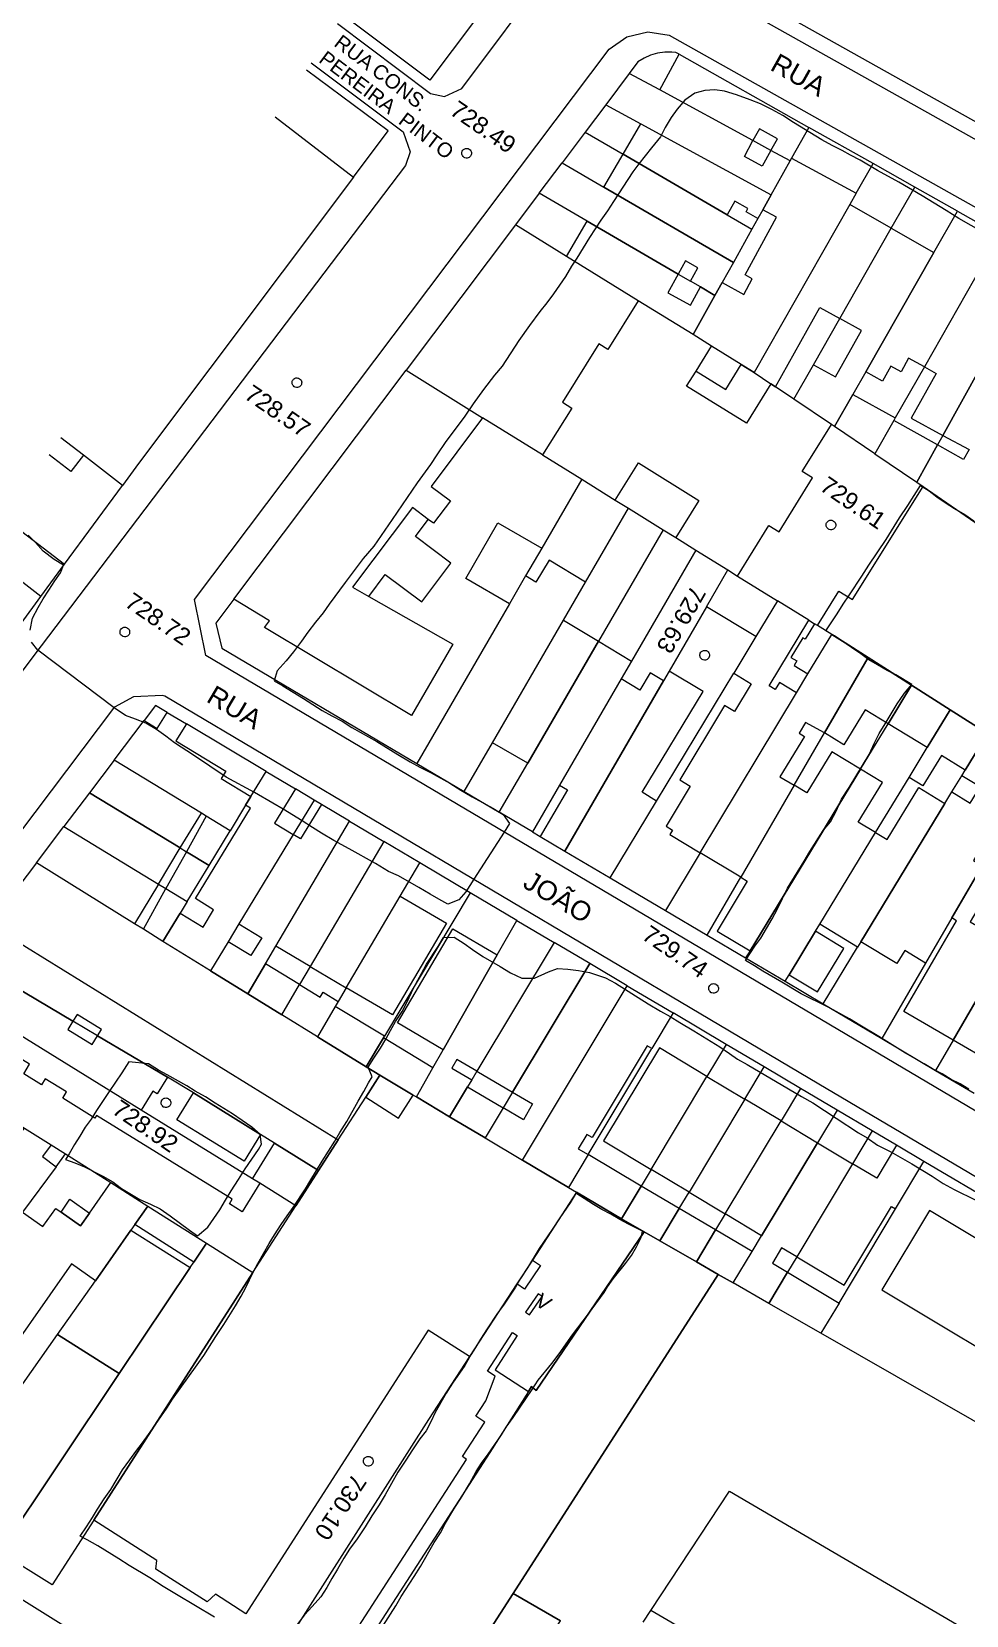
# Model space of a CAD drawing. Header units: metres. Extents: x 322294 to 7190115, y 7390841 to 10157759.
# Drawn here: x 322703.1 to 322799.7, y 7393449.4 to 7393613.1 of the extents above; entities that cross this region are included whole.
import ezdxf
from ezdxf.enums import TextEntityAlignment as Align

# ---------------------------------------------------------------- set-up
doc = ezdxf.new("R2010")
doc.units = ezdxf.units.M
doc.layers.get('0').update_dxf_attribs({"lineweight": 18})
for name, color, linetype, lineweight in [('100_SIST_VIARIO_MEIO_FIO', 1, 'Continuous', 18), ('160_P_SIMP_ASF_TOP', 7, 'Continuous', 18), ('206_MURO_E_MURO_ARRIMO', 7, 'Continuous', 18), ('214_PROJ_BEIRAL_EDIF', 10, 'Continuous', 18), ('600_CURVA_MESTRA', 14, 'Continuous', 18), ('604_CURVA_INTERM', 7, 'Continuous', 18), ('606_PTO_COTADO', 7, 'Continuous', 18), ('608_PTO_COTADO_INTERVIA', 1, 'Continuous', 18)]:
    doc.layers.add(name, color=color, linetype=linetype, lineweight=lineweight)
doc.styles.add('Style-Arial', font='arial.ttf', dxfattribs={"height": 1.75})

# ---------------------------------------------------------------- blocks, each defined once
blk = doc.blocks.new('SP09')
at = {"color": 0, "linetype": 'Continuous'}
blk.add_lwpolyline([(-0.03, -0.51), (-0.14, -0.49), (-0.24, -0.46), (-0.31, -0.42), (-0.35, -0.39), (-0.42, -0.31), (-0.47, -0.24), (-0.51, -0.15), (-0.52, -0.09), (-0.52, 0.03), (-0.51, 0.11), (-0.48, 0.2), (-0.44, 0.27), (-0.4, 0.33), (-0.32, 0.39), (-0.23, 0.44), (-0.15, 0.48), (-0.1, 0.48), (-0.03, 0.48), (0.08, 0.48), (0.19, 0.44), (0.27, 0.4), (0.35, 0.32), (0.41, 0.23), (0.46, 0.11), (0.48, 0.03), (0.48, -0.03), (0.47, -0.08), (0.44, -0.21), (0.38, -0.3), (0.31, -0.38), (0.23, -0.44), (0.1, -0.49), (0.02, -0.51)], close=True, dxfattribs=at)
blk = doc.blocks.new('SP10')
at = {"color": 0, "linetype": 'Continuous'}
blk.add_lwpolyline([(-0.03, -0.51), (-0.14, -0.49), (-0.24, -0.46), (-0.31, -0.42), (-0.35, -0.39), (-0.42, -0.31), (-0.47, -0.24), (-0.51, -0.15), (-0.52, -0.09), (-0.52, 0.03), (-0.51, 0.11), (-0.48, 0.2), (-0.44, 0.27), (-0.4, 0.33), (-0.32, 0.39), (-0.23, 0.44), (-0.15, 0.48), (-0.1, 0.48), (-0.03, 0.48), (0.08, 0.48), (0.19, 0.44), (0.27, 0.4), (0.35, 0.32), (0.41, 0.23), (0.46, 0.11), (0.48, 0.03), (0.48, -0.03), (0.47, -0.08), (0.44, -0.21), (0.38, -0.3), (0.31, -0.38), (0.23, -0.44), (0.1, -0.49), (0.02, -0.51)], close=True, dxfattribs=at)

msp = doc.modelspace()

# ---------------------------------------------------------------- linework, layer by layer
at = {"layer": '100_SIST_VIARIO_MEIO_FIO'}
for points in [[(322734.69, 7393613.976), (322744.304, 7393606.717), (322745.751, 7393606.405), (322747.525, 7393607.233), (322765.797, 7393631.672), (322794.865, 7393670.279)], [(322731.973, 7393609.91), (322741.46, 7393602.762), (322742.194, 7393600.699), (322741.718, 7393599.296), (322704.044, 7393549.621), (322655.002, 7393484.422), (322653.007, 7393483.431), (322650.781, 7393483.492), (322648.36, 7393484.785)]]:
    msp.add_lwpolyline(points, dxfattribs=at)
for points in [[(322772.667, 7393624.5), (322799.154, 7393659.968), (322805.082, 7393667.568), (322807.802, 7393668.769), (322810.041, 7393668.79), (322811.813, 7393668.223), (322940.539, 7393595.952), (322941.779, 7393594.093), (322942.152, 7393591.891), (322941.214, 7393589.083), (322911.045, 7393544.033), (322908.4, 7393542.706), (322906.169, 7393542.779), (322773.037, 7393617.48), (322771.787, 7393619.329), (322771.435, 7393621.533), (322771.911, 7393623.413)], [(322900.96, 7393538.542), (322902.554, 7393537.071), (322903.436, 7393535.021), (322903.17, 7393532.102), (322862.346, 7393470.713), (322855.114, 7393469.324), (322721.076, 7393548.629), (322719.914, 7393554.409), (322762.751, 7393611.299), (322764.582, 7393612.58), (322766.759, 7393613.091), (322768.971, 7393612.757), (322851.08, 7393566.635)], [(322716.848, 7393544.466), (322784.438, 7393504.341), (322852.286, 7393464.245), (322853.64, 7393457.744), (322808.55, 7393389.808), (322806.057, 7393388.209), (322803.095, 7393388.157), (322801.716, 7393388.735), (322698.636, 7393453.14), (322664.209, 7393474.615), (322663.254, 7393476.628), (322663.354, 7393478.853), (322663.8, 7393479.879), (322711.666, 7393543.317), (322713.616, 7393544.405), (322716.574, 7393544.536)]]:
    msp.add_lwpolyline(points, close=True, dxfattribs=at)
at = {"layer": '206_MURO_E_MURO_ARRIMO'}
for p, q in [((322766.367, 7393610.395), (322765.741, 7393609.997)), ((322767.048, 7393610.701), (322766.367, 7393610.395)), ((322767.767, 7393610.908), (322767.048, 7393610.701)), ((322768.51, 7393611.012), (322767.767, 7393610.908)), ((322769.258, 7393611.01), (322768.51, 7393611.012)), ((322769.673, 7393610.963), (322769.258, 7393611.01)), ((322769.991, 7393610.783), (322769.673, 7393610.963)), ((322765.741, 7393609.997), (322764.845, 7393608.806)), ((322762.404, 7393605.561), (322760.273, 7393602.729)), ((322760.273, 7393602.729), (322757.895, 7393599.567)), ((322790.046, 7393599.478), (322783.393, 7393603.229)), ((322794.347, 7393597.054), (322790.046, 7393599.478)), ((322798.766, 7393594.563), (322794.347, 7393597.054)), ((322755.535, 7393596.431), (322753.077, 7393593.163)), ((322753.077, 7393593.163), (322741.768, 7393578.13)), ((322704.026, 7393554.739), (322706.465, 7393558.059)), ((322723.96, 7393554.459), (322722.094, 7393551.978)), ((322722.094, 7393551.978), (322722.737, 7393549.391)), ((322722.737, 7393549.391), (322742.884, 7393537.471)), ((322715.884, 7393543.454), (322714.715, 7393541.913)), ((322717.062, 7393542.752), (322715.884, 7393543.454)), ((322727.31, 7393536.648), (322719.059, 7393541.563)), ((322732.271, 7393533.694), (322730.325, 7393534.853)), ((322733.039, 7393533.236), (322732.271, 7393533.694)), ((322747.776, 7393534.576), (322751.41, 7393532.426)), ((322754.843, 7393530.395), (322755.645, 7393529.92)), ((322743.373, 7393527.082), (322743.183, 7393527.195)), ((322748.4, 7393524.104), (322743.373, 7393527.082)), ((322762.877, 7393525.642), (322768.572, 7393522.272)), ((322753.216, 7393521.252), (322748.4, 7393524.104)), ((322768.572, 7393522.272), (322772.893, 7393519.716)), ((322772.893, 7393519.716), (322776.873, 7393517.361)), ((322780.946, 7393514.951), (322784.885, 7393512.62)), ((322784.885, 7393512.62), (322790.953, 7393509.03)), ((322774.861, 7393508.432), (322769.37, 7393511.684)), ((322790.953, 7393509.03), (322796.506, 7393505.745)), ((322778.794, 7393506.102), (322774.861, 7393508.432)), ((322782.549, 7393503.878), (322778.794, 7393506.102)), ((322796.506, 7393505.745), (322800.51, 7393503.376)), ((322786.32, 7393501.645), (322782.549, 7393503.878)), ((322789.967, 7393499.485), (322786.32, 7393501.645)), ((322792.473, 7393498.001), (322789.967, 7393499.485)), ((322815.057, 7393484.624), (322795.307, 7393496.322))]:
    msp.add_line(p, q, dxfattribs=at)
for points in [[(322760.273, 7393602.729), (322764.195, 7393600.446)], [(322779.468, 7393600.853), (322777.624, 7393601.856)], [(322788.301, 7393596.416), (322790.046, 7393599.478)], [(322791.921, 7393592.798), (322794.347, 7393597.054)], [(322778.144, 7393593.821), (322777.515, 7393592.693)], [(322758.368, 7393589.889), (322753.077, 7393593.163)], [(322769.905, 7393588.067), (322771.179, 7393587.325)], [(322783.884, 7393578.697), (322786.603, 7393583.468)], [(322795.349, 7393578.466), (322792.34, 7393573.188)], [(322755.886, 7393569.365), (322749.688, 7393573.213)], [(322797.24, 7393571.384), (322796.695, 7393570.404)], [(322759.929, 7393566.855), (322755.792, 7393559.723)], [(322763.39, 7393564.706), (322764.76, 7393563.855)], [(322760.333, 7393556.223), (322764.76, 7393563.855)], [(322764.76, 7393563.855), (322768.349, 7393561.627)], [(322768.349, 7393561.627), (322761.666, 7393550.107)], [(322768.349, 7393561.627), (322769.65, 7393560.819)], [(322771.739, 7393559.523), (322765.081, 7393548.046)], [(322772.825, 7393553.672), (322768.965, 7393547.018)], [(322783.39, 7393552.289), (322783.988, 7393551.918)], [(322767.675, 7393533.591), (322775.65, 7393546.802)], [(322788.734, 7393536.877), (322791.596, 7393541.585)], [(322781.885, 7393535.217), (322785.024, 7393540.629)], [(322790.295, 7393530.333), (322793.76, 7393536.035)], [(322798.202, 7393534.531), (322799.212, 7393536.193)], [(322732.271, 7393533.694), (322730.109, 7393530.133)], [(322718.435, 7393528.736), (322719.071, 7393528.35)], [(322772.167, 7393528.24), (322768.572, 7393522.272)], [(322716.17, 7393525.006), (322716.953, 7393524.531)], [(322772.893, 7393519.716), (322776.369, 7393525.708)], [(322748.4, 7393524.104), (322739.541, 7393509.271)], [(322784.885, 7393512.62), (322788.449, 7393518.483)], [(322795.48, 7393516.831), (322790.953, 7393509.03)], [(322731.873, 7393516.48), (322730.77, 7393514.606)], [(322735.591, 7393514.292), (322734.76, 7393512.88)], [(322709.88, 7393509.311), (322707.331, 7393510.821)], [(322798.315, 7393508.863), (322796.506, 7393505.745)], [(322760.579, 7393497.036), (322767.161, 7393508.003)], [(322774.861, 7393508.432), (322772.873, 7393505.119)], [(322749.088, 7393505.658), (322748.559, 7393504.777)], [(322776.793, 7393502.767), (322778.794, 7393506.102)], [(322782.549, 7393503.878), (322780.535, 7393500.522)], [(322752.784, 7393503.483), (322751.814, 7393501.867)], [(322725.904, 7393494.522), (322714.381, 7393501.641)], [(322786.32, 7393501.645), (322784.293, 7393498.267)], [(322789.967, 7393499.485), (322787.927, 7393496.086)], [(322705.606, 7393495.78), (322706.578, 7393497.1)], [(322767.103, 7393495.504), (322766.075, 7393493.79)], [(322770.01, 7393491.465), (322771.022, 7393493.152)], [(322774.764, 7393490.906), (322773.768, 7393489.245)], [(322786.527, 7393481.69), (322792.364, 7393491.417)], [(322782.157, 7393486.47), (322781.205, 7393484.883)]]:
    msp.add_lwpolyline(points, dxfattribs=at)
at = {"layer": '214_PROJ_BEIRAL_EDIF'}
for points in [[(322813.391, 7393596.685), (322780.891, 7393614.861), (322788.684, 7393628.795), (322821.825, 7393610.259)], [(322781.619, 7393600.05), (322781.462, 7393599.768), (322779.468, 7393600.853), (322780.177, 7393602.055), (322778.291, 7393603.081), (322777.624, 7393601.856), (322767.986, 7393607.097), (322769.991, 7393610.783), (322783.393, 7393603.229)], [(322766.026, 7393603.591), (322779.504, 7393596.259), (322781.462, 7393599.768), (322779.468, 7393600.853), (322778.582, 7393599.223), (322776.738, 7393600.226), (322777.624, 7393601.856), (322767.986, 7393607.097), (322764.845, 7393608.806), (322762.404, 7393605.561)], [(322766.026, 7393603.591), (322779.504, 7393596.259), (322778.645, 7393594.719), (322778.144, 7393593.821), (322776.911, 7393594.492), (322777.107, 7393594.853), (322775.738, 7393595.597), (322774.966, 7393594.177), (322764.195, 7393600.446)], [(322762.219, 7393597.051), (322764.195, 7393600.446), (322774.966, 7393594.177), (322777.515, 7393592.693), (322775.601, 7393589.262)], [(322762.219, 7393597.051), (322775.601, 7393589.262), (322774.442, 7393587.185), (322773.701, 7393585.858), (322772.197, 7393586.733), (322771.179, 7393587.325), (322771.936, 7393588.716), (322770.641, 7393589.421), (322769.905, 7393588.067), (322760.495, 7393593.544), (322755.535, 7393596.431), (322757.895, 7393599.567)], [(322776.427, 7393578.717), (322773.347, 7393580.622), (322771.439, 7393581.803), (322773.701, 7393585.858), (322774.442, 7393587.185), (322776.688, 7393585.964), (322777.558, 7393587.564), (322776.808, 7393587.972), (322780.059, 7393593.95), (322778.645, 7393594.719), (322779.504, 7393596.259), (322781.462, 7393599.768), (322781.619, 7393600.05), (322788.301, 7393596.416), (322787.632, 7393595.243), (322777.748, 7393577.9)], [(322779.485, 7393576.732), (322779.974, 7393576.403), (322784.537, 7393584.616), (322786.603, 7393583.468), (322791.921, 7393592.798), (322787.632, 7393595.243), (322777.748, 7393577.9)], [(322789.305, 7393577.963), (322796.329, 7393590.286), (322798.766, 7393594.563), (322803.123, 7393592.107), (322795.349, 7393578.466), (322793.719, 7393579.372), (322792.935, 7393577.963), (322791.882, 7393578.548), (322791.026, 7393577.008)], [(322772.197, 7393586.733), (322773.701, 7393585.858), (322771.439, 7393581.803), (322765.763, 7393585.314), (322758.368, 7393589.889), (322760.495, 7393593.544), (322769.905, 7393588.067), (322768.84, 7393586.109), (322771.169, 7393584.842)], [(322786.073, 7393572.292), (322785.738, 7393572.518), (322781.855, 7393575.138), (322783.884, 7393578.697), (322786.174, 7393577.425), (322788.841, 7393582.224), (322786.603, 7393583.468), (322791.921, 7393592.798), (322796.329, 7393590.286), (322789.305, 7393577.963), (322787.968, 7393575.617)], [(322797.24, 7393571.384), (322805.137, 7393585.596), (322803.51, 7393586.523), (322805.825, 7393590.584), (322803.123, 7393592.107), (322795.349, 7393578.466), (322796.559, 7393577.794), (322793.998, 7393573.185)], [(322796.695, 7393570.404), (322794.561, 7393566.563), (322795.238, 7393566.097), (322800.555, 7393562.432), (322803.656, 7393567.815), (322807.205, 7393573.977), (322805.538, 7393574.937), (322809.232, 7393581.35), (322810.899, 7393580.389), (322812.151, 7393582.563), (322805.544, 7393586.329), (322805.137, 7393585.596), (322797.24, 7393571.384), (322799.963, 7393569.914), (322799.399, 7393568.9)], [(322769.65, 7393560.819), (322771.739, 7393559.523), (322775.032, 7393557.478), (322776.043, 7393556.851), (322779.276, 7393562.059), (322780.325, 7393561.408), (322783.794, 7393566.996), (322782.723, 7393567.661), (322785.738, 7393572.518), (322781.855, 7393575.138), (322779.974, 7393576.403), (322779.485, 7393576.732), (322776.948, 7393572.645), (322770.775, 7393576.478), (322771.743, 7393578.037), (322773.347, 7393580.622), (322771.439, 7393581.803), (322765.763, 7393585.314), (322762.63, 7393580.267), (322761.693, 7393580.849), (322757.942, 7393574.806), (322758.896, 7393574.213), (322755.886, 7393569.365), (322759.929, 7393566.855), (322763.39, 7393564.706), (322765.782, 7393568.558), (322772.042, 7393564.672)], [(322749.688, 7393573.213), (322744.35, 7393566.117), (322746.353, 7393564.61), (322744.613, 7393562.297), (322744.071, 7393562.704), (322742.431, 7393563.938), (322736.235, 7393555.701), (322737.92, 7393554.745), (322746.614, 7393549.812), (322742.346, 7393542.447), (322727.141, 7393551.534), (322727.651, 7393552.212), (322723.96, 7393554.459), (322741.768, 7393578.13)], [(322777.748, 7393577.9), (322779.485, 7393576.732), (322776.948, 7393572.645), (322770.775, 7393576.478), (322771.743, 7393578.037), (322774.819, 7393576.127), (322776.427, 7393578.717)], [(322792.183, 7393572.913), (322790.23, 7393569.486), (322786.073, 7393572.292), (322787.968, 7393575.617), (322792.34, 7393573.188)], [(322796.695, 7393570.404), (322792.183, 7393572.913), (322790.23, 7393569.486), (322794.561, 7393566.563)], [(322785.767, 7393550.813), (322784.285, 7393551.733), (322786.517, 7393555.296), (322787.921, 7393554.416), (322795.238, 7393566.097), (322800.555, 7393562.432), (322803.391, 7393560.475), (322807.227, 7393557.826), (322811.066, 7393555.176), (322812.331, 7393554.303), (322815.289, 7393552.342), (322816.749, 7393551.374), (322810.796, 7393541.928), (322807.622, 7393536.893), (322801.868, 7393540.564), (322798.009, 7393543.026), (322794.019, 7393545.572), (322789.547, 7393548.426), (322787.172, 7393549.941)], [(322737.92, 7393554.745), (322739.623, 7393557.009), (322743.39, 7393554.175), (322746.402, 7393558.179), (322742.739, 7393560.934), (322744.071, 7393562.704), (322742.431, 7393563.938), (322736.235, 7393555.701)], [(322755.792, 7393559.723), (322754.132, 7393556.862), (322752.457, 7393553.974), (322747.937, 7393556.596), (322751.272, 7393562.345)], [(322750.698, 7393539.612), (322758.051, 7393552.29), (322760.333, 7393556.223), (322756.554, 7393558.504), (322755.181, 7393556.229), (322754.132, 7393556.862), (322752.457, 7393553.974), (322742.884, 7393537.471), (322747.776, 7393534.576)], [(322780.17, 7393554.289), (322777.935, 7393550.587), (322772.825, 7393553.672), (322775.032, 7393557.478), (322776.043, 7393556.851)], [(322777.935, 7393550.587), (322775.65, 7393546.802), (322777.455, 7393545.714), (322775.719, 7393542.832), (322774.688, 7393543.453), (322770.063, 7393535.775), (322771.151, 7393535.119), (322768.655, 7393530.976), (322769.304, 7393530.586), (322769.03, 7393530.13), (322772.167, 7393528.24), (322782.13, 7393544.776), (322780.365, 7393545.84), (322779.92, 7393545.102), (322779.289, 7393545.482), (322783.39, 7393552.289), (322780.17, 7393554.289)], [(322758.051, 7393552.29), (322761.666, 7393550.107), (322754.35, 7393537.494), (322750.698, 7393539.612)], [(322784.285, 7393551.733), (322783.988, 7393551.918), (322783.029, 7393550.327), (322782.788, 7393550.472), (322781.56, 7393548.433), (322782.16, 7393548.071), (322781.882, 7393547.61), (322783.317, 7393546.746), (322785.767, 7393550.813)], [(322765.081, 7393548.046), (322764.015, 7393546.207), (322757.642, 7393535.22), (322754.843, 7393530.395), (322751.41, 7393532.426), (322754.35, 7393537.494), (322761.666, 7393550.107)], [(322789.547, 7393548.426), (322785.024, 7393540.629), (322783.071, 7393541.723), (322782.392, 7393540.606), (322782.951, 7393540.266), (322780.423, 7393536.106), (322781.885, 7393535.217), (322776.369, 7393525.708), (322772.167, 7393528.24), (322782.13, 7393544.776), (322783.317, 7393546.746), (322785.767, 7393550.813), (322787.172, 7393549.941)], [(322791.596, 7393541.585), (322789.231, 7393543.023), (322787.034, 7393539.407), (322785.024, 7393540.629), (322789.547, 7393548.426), (322794.019, 7393545.572)], [(322768.374, 7393545.999), (322766.999, 7393546.829), (322765.927, 7393545.053), (322764.015, 7393546.207), (322757.642, 7393535.22), (322758.448, 7393534.752), (322755.645, 7393529.92), (322758.178, 7393528.422)], [(322767.675, 7393533.591), (322766.189, 7393534.488), (322772.474, 7393544.9), (322768.965, 7393547.018), (322768.374, 7393545.999), (322758.178, 7393528.422), (322762.877, 7393525.642)], [(322795.64, 7393539.128), (322791.596, 7393541.585), (322794.019, 7393545.572), (322798.009, 7393543.026)], [(322799.574, 7393536.789), (322797.102, 7393538.292), (322795.199, 7393535.161), (322793.76, 7393536.035), (322795.64, 7393539.128), (322798.009, 7393543.026), (322801.868, 7393540.564)], [(322723.586, 7393530.515), (322721.107, 7393532.02), (322720.612, 7393532.321), (322711.592, 7393537.798), (322714.715, 7393541.913), (322716.057, 7393541.098), (322717.062, 7393542.752), (322719.059, 7393541.563), (322717.986, 7393539.797), (322723.13, 7393536.674), (322722.662, 7393535.904), (322725.728, 7393534.042), (322725.189, 7393533.154)], [(322788.787, 7393519.04), (322797.472, 7393533.331), (322798.202, 7393534.531), (322800.092, 7393533.382), (322801.102, 7393535.045), (322799.212, 7393536.193), (322799.574, 7393536.789), (322801.868, 7393540.564), (322807.622, 7393536.893), (322804.01, 7393531.162), (322803.038, 7393531.752), (322800.421, 7393527.446), (322801.323, 7393526.898), (322798.188, 7393521.497), (322795.48, 7393516.831), (322793.335, 7393518.134), (322792.51, 7393516.777)], [(322781.885, 7393535.217), (322776.369, 7393525.708), (322777.045, 7393525.301), (322773.938, 7393520.144), (322777.325, 7393518.104), (322788.734, 7393536.877), (322785.781, 7393538.673), (322783.196, 7393534.42)], [(322718.435, 7393528.736), (322720.612, 7393532.321), (322711.592, 7393537.798), (322709.043, 7393534.439)], [(322730.109, 7393530.133), (322724.495, 7393520.887), (322723.37, 7393519.034), (322721.549, 7393516.035), (322716.637, 7393519.07), (322718.405, 7393521.983), (322720.78, 7393520.541), (322721.882, 7393522.356), (322719.998, 7393523.501), (322725.679, 7393532.856), (322725.189, 7393533.154), (322725.728, 7393534.042), (322727.31, 7393536.648), (322730.325, 7393534.853), (322728.173, 7393531.309)], [(322781.358, 7393515.628), (322784.098, 7393520.137), (322784.538, 7393520.86), (322790.295, 7393530.333), (322788.521, 7393531.412), (322791.004, 7393535.498), (322788.734, 7393536.877), (322777.325, 7393518.104), (322776.873, 7393517.361), (322780.946, 7393514.951)], [(322797.472, 7393533.331), (322788.787, 7393519.04), (322788.449, 7393518.483), (322784.538, 7393520.86), (322790.295, 7393530.333), (322791.505, 7393529.598), (322794.771, 7393534.972)], [(322716.17, 7393525.006), (322718.435, 7393528.736), (322709.043, 7393534.439), (322706.391, 7393530.944)], [(322723.37, 7393519.034), (322721.549, 7393516.035), (322725.426, 7393513.64), (322727.251, 7393516.743), (322728.325, 7393518.567), (322735.94, 7393531.509), (322733.039, 7393533.236), (322730.873, 7393529.669), (322730.109, 7393530.133), (322724.495, 7393520.887), (322726.847, 7393519.459), (322725.722, 7393517.606)], [(322721.107, 7393532.02), (322719.071, 7393528.35), (322721.409, 7393526.93), (322723.586, 7393530.515)], [(322731.873, 7393516.48), (322728.325, 7393518.567), (322735.94, 7393531.509), (322739.476, 7393529.403)], [(322716.17, 7393525.006), (322713.682, 7393520.908), (322703.555, 7393527.207), (322706.391, 7393530.944)], [(322719.071, 7393528.35), (322716.953, 7393524.531), (322719.144, 7393523.2), (322721.409, 7393526.93)], [(322735.591, 7393514.292), (322741.164, 7393523.764), (322743.183, 7393527.195), (322739.476, 7393529.403), (322731.873, 7393516.48)], [(322805.676, 7393521.553), (322801.687, 7393523.867), (322800.076, 7393521.091), (322804.065, 7393518.777), (322798.315, 7393508.863), (322793.224, 7393511.816), (322798.675, 7393521.214), (322798.188, 7393521.497), (322801.323, 7393526.898), (322802.626, 7393528.967), (322807.972, 7393525.512)], [(322714.619, 7393520.325), (322713.682, 7393520.908), (322703.555, 7393527.207), (322698.724, 7393520.84), (322734.767, 7393498.573), (322737.597, 7393502.973), (322739.058, 7393505.244), (322737.642, 7393506.093), (322732.6, 7393509.208), (322728.929, 7393511.476), (322725.426, 7393513.64), (322721.549, 7393516.035), (322716.637, 7393519.07)], [(322719.144, 7393523.2), (322718.405, 7393521.983), (322716.637, 7393519.07), (322714.619, 7393520.325), (322716.953, 7393524.531)], [(322735.591, 7393514.292), (322741.164, 7393523.764), (322745.936, 7393520.956), (322740.363, 7393511.484)], [(322707.331, 7393510.821), (322696.151, 7393517.445), (322696.381, 7393517.754), (322698.724, 7393520.84), (322734.767, 7393498.573), (322732.712, 7393495.377), (322728.179, 7393498.206), (322726.726, 7393499.112), (322719.811, 7393503.428), (322717.111, 7393505.028), (322709.88, 7393509.311), (322710.286, 7393509.968), (322707.766, 7393511.525)], [(322751.192, 7393517.691), (322745.607, 7393507.869), (322740.887, 7393510.646), (322746.616, 7393520.384)], [(322744.548, 7393506.007), (322745.607, 7393507.869), (322751.192, 7393517.691), (322753.216, 7393521.252), (322757.074, 7393518.967), (322749.088, 7393505.658), (322747.028, 7393506.87), (322746.507, 7393505.984), (322748.559, 7393504.777), (322748.118, 7393504.042), (322746.266, 7393500.956), (322742.836, 7393502.997)], [(322784.098, 7393520.137), (322781.358, 7393515.628), (322784.285, 7393513.849), (322787.025, 7393518.358)], [(322749.088, 7393505.658), (322752.784, 7393503.483), (322760.764, 7393516.781), (322757.074, 7393518.967)], [(322808.09, 7393516.443), (322802.339, 7393506.529), (322798.315, 7393508.863), (322804.065, 7393518.777)], [(322714.381, 7393501.641), (322693.827, 7393514.339), (322696.151, 7393517.445), (322707.331, 7393510.821), (322706.808, 7393509.974), (322709.328, 7393508.417), (322709.88, 7393509.311), (322717.111, 7393505.028), (322716.048, 7393503.308), (322715.587, 7393503.593)], [(322730.77, 7393514.606), (322727.251, 7393516.743), (322725.426, 7393513.64), (322728.929, 7393511.476)], [(322751.814, 7393501.867), (322749.952, 7393498.764), (322753.804, 7393496.473), (322764.621, 7393514.497), (322760.764, 7393516.781), (322752.784, 7393503.483), (322754.85, 7393502.268), (322753.894, 7393500.643)], [(322730.77, 7393514.606), (322732.901, 7393513.312), (322733.21, 7393513.821), (322734.76, 7393512.88), (322734.454, 7393512.36), (322732.6, 7393509.208), (322728.929, 7393511.476)], [(322767.161, 7393508.003), (322766.683, 7393508.29), (322760.992, 7393498.806), (322760.461, 7393499.125), (322759.567, 7393497.634), (322760.579, 7393497.036), (322758.548, 7393493.651), (322753.804, 7393496.473), (322764.621, 7393514.497), (322769.37, 7393511.684)], [(322699.605, 7393501.46), (322702.312, 7393499.761), (322705.075, 7393498.038), (322706.578, 7393497.1), (322707.89, 7393496.282), (322711.26, 7393494.143), (322715.078, 7393491.72), (322721.15, 7393487.872), (322725.936, 7393484.843), (322730.382, 7393491.756), (322726.639, 7393494.068), (322724.827, 7393491.136), (322723.515, 7393491.947), (322723.802, 7393492.412), (322709.775, 7393501.078), (322709.611, 7393500.814), (322706.28, 7393502.872), (322706.68, 7393503.519), (322704.473, 7393504.883), (322704.09, 7393504.263), (322702.254, 7393505.397), (322702.857, 7393506.374), (322692.606, 7393512.707), (322689.2, 7393508.154)], [(322739.443, 7393509.107), (322739.541, 7393509.271), (322734.454, 7393512.36), (322732.6, 7393509.208), (322737.642, 7393506.093)], [(322742.514, 7393503.188), (322742.836, 7393502.997), (322744.548, 7393506.007), (322739.443, 7393509.107), (322737.642, 7393506.093), (322739.058, 7393505.244)], [(322767.103, 7393495.504), (322772.873, 7393505.119), (322767.953, 7393508.072), (322762.183, 7393498.456)], [(322742.514, 7393503.188), (322739.058, 7393505.244), (322737.597, 7393502.973), (322740.977, 7393500.798)], [(322748.118, 7393504.042), (322751.814, 7393501.867), (322749.952, 7393498.764), (322746.266, 7393500.956)], [(322776.793, 7393502.767), (322771.022, 7393493.152), (322767.103, 7393495.504), (322772.873, 7393505.119)], [(322737.597, 7393502.973), (322740.977, 7393500.798), (322742.514, 7393503.188), (322742.836, 7393502.997), (322746.266, 7393500.956), (322749.952, 7393498.764), (322753.804, 7393496.473), (322758.548, 7393493.651), (322759.403, 7393493.143), (322754.833, 7393486.13), (322753.225, 7393483.662), (322748.331, 7393476.15), (322744.069, 7393478.892), (322725.215, 7393449.578), (322722.084, 7393451.592), (322721.193, 7393450.789), (322715.901, 7393454.193), (322715.991, 7393455.072), (322709.481, 7393459.259), (322725.936, 7393484.843), (322730.382, 7393491.756), (322732.712, 7393495.377), (322734.767, 7393498.573)], [(322719.811, 7393503.428), (322726.726, 7393499.112), (322725.022, 7393496.354), (322718.087, 7393500.639)], [(322774.764, 7393490.906), (322780.535, 7393500.522), (322776.793, 7393502.767), (322771.022, 7393493.152)], [(322774.764, 7393490.906), (322780.535, 7393500.522), (322784.293, 7393498.267), (322778.523, 7393488.651)], [(322684.069, 7393476.802), (322685.18, 7393478.2), (322687.724, 7393481.401), (322690.089, 7393484.379), (322692.591, 7393487.527), (322694.842, 7393490.36), (322697.387, 7393493.564), (322699.74, 7393496.525), (322700.881, 7393497.96), (322702.312, 7393499.761), (322705.075, 7393498.038), (322704.183, 7393496.827), (322705.606, 7393495.78), (322702.137, 7393491.069), (322683.664, 7393465.981), (322678.186, 7393469.398), (322680.522, 7393472.338), (322683.048, 7393475.516)], [(322726.639, 7393494.068), (322725.904, 7393494.522), (322728.179, 7393498.206), (322732.712, 7393495.377), (322730.382, 7393491.756)], [(322781.205, 7393484.883), (322779.27, 7393481.659), (322775.592, 7393483.766), (322777.542, 7393487.016), (322778.523, 7393488.651), (322784.293, 7393498.267), (322787.927, 7393496.086), (322782.157, 7393486.47), (322780.584, 7393487.414), (322779.632, 7393485.827)], [(322792.364, 7393491.417), (322795.307, 7393496.322), (322792.473, 7393498.001), (322790.424, 7393494.587), (322787.927, 7393496.086), (322782.157, 7393486.47), (322787.056, 7393483.53), (322791.941, 7393491.671)], [(322766.075, 7393493.79), (322760.579, 7393497.036), (322758.548, 7393493.651), (322759.403, 7393493.143), (322764.034, 7393490.389)], [(322715.078, 7393491.72), (322713.729, 7393489.801), (322713.334, 7393489.239), (322709.654, 7393484.003), (322707.197, 7393485.729), (322698.438, 7393473.266), (322697.093, 7393474.211), (322694.45, 7393470.45), (322695.805, 7393469.498), (322698.251, 7393467.779), (322692.927, 7393460.202), (322683.664, 7393465.981), (322702.137, 7393491.069), (322704.237, 7393489.593), (322705.559, 7393491.473), (322706.101, 7393491.092), (322708.118, 7393489.673), (322709.047, 7393490.994), (322711.26, 7393494.143)], [(322709.047, 7393490.994), (322708.118, 7393489.673), (322706.101, 7393491.092), (322707.029, 7393492.412)], [(322754.427, 7393472.552), (322754.743, 7393473.051), (322755.229, 7393472.633), (322766.38, 7393489.045), (322764.034, 7393490.389), (322759.403, 7393493.143), (322754.833, 7393486.13), (322755.674, 7393485.558), (322754.019, 7393483.123), (322753.225, 7393483.662), (322748.331, 7393476.15), (322744.091, 7393469.642), (322725.393, 7393440.28), (322730.019, 7393437.659), (322748.034, 7393465.533), (322747.599, 7393465.814), (322749.905, 7393469.381), (322748.978, 7393469.981), (322750.015, 7393471.587), (322750.981, 7393474.125), (322750.192, 7393474.635), (322752.779, 7393478.638), (322753.255, 7393478.33), (322750.966, 7393474.789)], [(322766.075, 7393493.79), (322764.034, 7393490.389), (322766.38, 7393489.045), (322768, 7393488.116), (322770.01, 7393491.465)], [(322715.078, 7393491.72), (322721.15, 7393487.872), (322719.847, 7393485.928), (322713.729, 7393489.801)], [(322773.768, 7393489.245), (322770.01, 7393491.465), (322768, 7393488.116), (322771.788, 7393485.946)], [(322813, 7393480.994), (322795.87, 7393491.274), (322790.948, 7393483.072), (322808.078, 7393472.792)], [(322709.654, 7393484.003), (322713.334, 7393489.239), (322719.466, 7393485.358), (322712.124, 7393474.4), (322705.742, 7393478.437)], [(322754.427, 7393472.552), (322750.419, 7393466.23), (322731.435, 7393436.856), (322739.811, 7393431.428), (322752.831, 7393451.675), (322774.039, 7393484.656), (322771.788, 7393485.946), (322768, 7393488.116), (322766.38, 7393489.045), (322755.229, 7393472.633), (322754.743, 7393473.051)], [(322777.542, 7393487.016), (322773.768, 7393489.245), (322771.788, 7393485.946), (322774.039, 7393484.656), (322775.592, 7393483.766)], [(322699.758, 7393455.941), (322712.124, 7393474.4), (322719.466, 7393485.358), (322719.847, 7393485.928), (322721.15, 7393487.872), (322725.936, 7393484.843), (322709.481, 7393459.259), (322705.174, 7393452.562)], [(322781.205, 7393484.883), (322786.527, 7393481.69), (322784.656, 7393478.573), (322779.27, 7393481.659)], [(322755.832, 7393482.369), (322755.417, 7393482.65), (322754.129, 7393480.755), (322754.544, 7393480.473)], [(322698.251, 7393467.779), (322700.356, 7393470.772), (322705.742, 7393478.437), (322712.124, 7393474.4), (322699.758, 7393455.941), (322692.927, 7393460.202)], [(322826.731, 7393432.07), (322830.897, 7393429.632), (322822.742, 7393417.34), (322798.153, 7393431.734), (322792.484, 7393435.052), (322767.083, 7393449.922), (322775.207, 7393462.231)], [(322744.36, 7393428.481), (322757.748, 7393448.848), (322752.831, 7393451.675), (322739.811, 7393431.428)]]:
    msp.add_lwpolyline(points, close=True, dxfattribs=at)
for points in [[(322743.323, 7393618.499), (322748.834, 7393614.241), (322744.212, 7393608.103), (322735.266, 7393614.838)], [(322728.227, 7393604.304), (322736.327, 7393598.065), (322739.927, 7393602.861), (322731.47, 7393609.157)], [(322728.227, 7393604.304), (322736.327, 7393598.065), (322714.115, 7393568.47), (322712.459, 7393566.217), (322708.422, 7393569.327), (322706.067, 7393571.141)], [(322700.431, 7393562.707), (322706.465, 7393558.059), (322712.459, 7393566.217), (322708.422, 7393569.327), (322707.127, 7393567.646), (322704.885, 7393569.373)], [(322696.208, 7393556.388), (322701.974, 7393551.947), (322704.026, 7393554.739), (322700.107, 7393557.757), (322698.137, 7393559.275)], [(322836.637, 7393448.238), (322834.169, 7393449.694), (322829.231, 7393452.607), (322827.368, 7393453.706), (322823.912, 7393455.745), (322820.196, 7393457.938), (322818.313, 7393459.049), (322816.385, 7393460.186), (322812.952, 7393462.212), (322809.364, 7393464.329), (322807.329, 7393465.529), (322804.321, 7393467.304), (322784.656, 7393478.573), (322779.27, 7393481.659), (322775.592, 7393483.766), (322774.039, 7393484.656), (322752.831, 7393451.675), (322757.748, 7393448.848)], [(322766.286, 7393448.715), (322767.083, 7393449.922), (322775.207, 7393462.231), (322826.731, 7393432.07)]]:
    msp.add_lwpolyline(points, dxfattribs=at)
at = {"layer": '600_CURVA_MESTRA', "elevation": 730}
for points in [[(322799.929, 7393503.811), (322799.057, 7393504.343), (322798.133, 7393504.816), (322797.177, 7393505.385), (322796.205, 7393505.889), (322795.31, 7393506.412), (322794.369, 7393506.987), (322793.405, 7393507.527), (322790.643, 7393509.233), (322788.681, 7393510.431), (322787.599, 7393511.063), (322785.547, 7393512.195), (322784.502, 7393512.714), (322783.491, 7393513.192), (322782.604, 7393513.667), (322780.598, 7393514.874), (322778.658, 7393515.999), (322777.794, 7393516.557), (322776.86, 7393517.102), (322777.815, 7393518.573), (322778.432, 7393519.419), (322779.606, 7393521.417), (322780.15, 7393522.45), (322781.203, 7393524.569), (322782.91, 7393527.387), (322783.508, 7393528.361), (322784.903, 7393530.526), (322785.641, 7393531.433), (322786.214, 7393532.527), (322786.797, 7393533.781), (322787.585, 7393535), (322789.635, 7393538.389), (322790.191, 7393539.593), (322790.692, 7393540.58), (322791.302, 7393541.554), (322792.527, 7393543.632), (322793.302, 7393544.731), (322794.045, 7393545.627), (322792.393, 7393546.638), (322791.486, 7393547.067), (322790.504, 7393547.681), (322789.606, 7393548.201), (322788.772, 7393548.811), (322787.809, 7393549.473), (322786.044, 7393550.65), (322785.16, 7393551.174), (322786.336, 7393552.954), (322786.954, 7393553.95), (322787.615, 7393554.895), (322788.88, 7393556.84), (322789.617, 7393557.977), (322791.41, 7393560.613), (322792.793, 7393562.872), (322793.648, 7393564.141), (322794.944, 7393566.211), (322795.845, 7393565.641), (322796.651, 7393565.04), (322797.494, 7393564.448), (322798.476, 7393563.832), (322799.527, 7393563.204), (322800.447, 7393562.558)], [(322721.962, 7393449.2), (322718.056, 7393451.564), (322716.646, 7393452.394), (322715.276, 7393453.268), (322713.137, 7393454.547), (322712.08, 7393455.244), (322709.914, 7393456.585), (322708.795, 7393457.213), (322708.071, 7393457.6), (322708.721, 7393458.539), (322709.358, 7393459.515), (322709.878, 7393460.381), (322710.546, 7393461.435), (322711.242, 7393462.401), (322712.448, 7393464.443), (322713.225, 7393465.478), (322713.84, 7393466.333), (322714.521, 7393467.234), (322715.331, 7393468.347), (322717.034, 7393470.836), (322717.627, 7393471.761), (322720.167, 7393475.302), (322720.869, 7393476.27), (322722.102, 7393478.225), (322722.927, 7393479.486), (322724.128, 7393481.408), (322724.721, 7393482.396), (322725.221, 7393483.309), (322725.957, 7393484.88), (322726.437, 7393485.775), (322727.622, 7393487.838), (322728.179, 7393488.759), (322728.849, 7393489.794), (322729.491, 7393490.721), (322730.097, 7393491.559), (322731.364, 7393493.482), (322731.919, 7393494.441), (322733.087, 7393496.342), (322734.41, 7393498.42), (322734.93, 7393499.337), (322735.639, 7393500.474), (322736.816, 7393502.562), (322737.406, 7393503.557), (322737.904, 7393504.459), (322738.27, 7393505.076), (322737.862, 7393506.089), (322738.426, 7393507.017), (322739.119, 7393508.044), (322739.691, 7393508.972), (322740.146, 7393509.874), (322740.668, 7393510.779), (322741.353, 7393511.829), (322741.875, 7393512.822), (322742.317, 7393513.795), (322742.783, 7393514.697), (322743.373, 7393515.751), (322743.868, 7393516.707), (322745.082, 7393518.553), (322745.652, 7393519.47), (322746.739, 7393519.518), (322747.781, 7393518.843), (322748.644, 7393518.232), (322749.721, 7393517.517), (322751.508, 7393516.498), (322752.56, 7393515.812), (322753.726, 7393515.268), (322755.047, 7393515.287), (322756.488, 7393515.931), (322757.437, 7393516.262), (322758.505, 7393516.212), (322759.598, 7393516.079), (322760.748, 7393515.864), (322762.378, 7393515.304), (322763.418, 7393514.761), (322766.79, 7393512.636), (322768.085, 7393511.861), (322769.073, 7393511.3), (322770.054, 7393510.695), (322771.512, 7393509.832), (322774.197, 7393508.169), (322775.21, 7393507.482), (322776.015, 7393506.889), (322777.014, 7393506.337), (322781.3, 7393503.829), (322782.639, 7393503.036), (322783.804, 7393502.375), (322786.238, 7393500.817), (322788.523, 7393499.303), (322789.428, 7393498.76), (322790.513, 7393498.005), (322791.872, 7393497.311), (322794.054, 7393496.097), (322796.137, 7393494.812), (322797.279, 7393494.044), (322798.411, 7393493.44), (322800.653, 7393492.323)], [(322739.381, 7393448.297), (322740.701, 7393450.405), (322741.275, 7393451.363), (322742.591, 7393453.422), (322743.264, 7393454.456), (322744.691, 7393456.931), (322745.318, 7393457.93), (322745.835, 7393458.933), (322746.691, 7393460.383), (322747.571, 7393461.724), (322748.335, 7393463.005), (322749.021, 7393464.29), (322749.578, 7393465.129), (322750.258, 7393466.07), (322751.652, 7393468.083), (322752.118, 7393468.874), (322752.829, 7393469.856), (322754.792, 7393472.762), (322755.436, 7393473.702), (322756.823, 7393475.43), (322757.596, 7393476.425), (322758.987, 7393478.415), (322760.637, 7393480.561), (322762.265, 7393482.772), (322762.595, 7393483.358), (322763.164, 7393484.202), (322764.443, 7393485.785), (322765.073, 7393486.602), (322765.581, 7393487.504), (322766.089, 7393488.451), (322766.215, 7393489.11), (322764.753, 7393489.852), (322763.869, 7393490.323), (322762.942, 7393490.862), (322761.997, 7393491.358), (322761.139, 7393491.882), (322759.335, 7393493.061), (322759.265, 7393492.916), (322758.717, 7393492.063), (322757.591, 7393490.39), (322756.883, 7393489.295), (322755.545, 7393487.313), (322754.307, 7393485.341), (322753.583, 7393484.24), (322753.077, 7393483.347), (322752.475, 7393482.391), (322751.851, 7393481.482), (322751.226, 7393480.657), (322750.081, 7393478.915), (322749.48, 7393477.962), (322748.957, 7393477.081), (322748.478, 7393476.325), (322747.832, 7393475.231), (322746.56, 7393473.422), (322745.899, 7393472.36), (322744.775, 7393470.365), (322744.327, 7393469.412), (322743.848, 7393468.486), (322743.208, 7393467.664), (322742.433, 7393466.52), (322741.762, 7393465.453), (322740.927, 7393464.198), (322740.254, 7393463.038), (322739.618, 7393461.861), (322738.987, 7393460.836), (322738.233, 7393459.681), (322737.537, 7393458.548), (322736.722, 7393457.325), (322735.928, 7393456.232), (322735.334, 7393455.311), (322734.676, 7393454.163), (322734.088, 7393453.214), (322733.579, 7393452.291), (322732.965, 7393451.322), (322732.075, 7393450.334), (322731.269, 7393449.468), (322730.517, 7393448.457)]]:
    msp.add_lwpolyline(points, dxfattribs=at)
at = {"layer": '604_CURVA_INTERM', "elevation": 729, "flags": 128}
for points in [[(322801.469, 7393592.349), (322798.92, 7393593.811), (322797.595, 7393594.649), (322795.137, 7393596.161), (322792.707, 7393597.551), (322790.501, 7393598.764), (322788.712, 7393599.829), (322787.709, 7393600.347), (322786.841, 7393600.847), (322785.811, 7393601.36), (322784.747, 7393601.947), (322781.835, 7393603.742), (322780.7, 7393604.457), (322779.566, 7393605.083), (322778.396, 7393605.653), (322777.342, 7393606.071), (322775.922, 7393606.593), (322774.698, 7393606.979), (322773.704, 7393607.116), (322772.67, 7393607.042), (322771.631, 7393606.75), (322770.57, 7393606.028), (322769.8, 7393605.11), (322769.175, 7393604.253), (322768.537, 7393603.215), (322768.07, 7393602.241), (322767.146, 7393601.125), (322765.847, 7393599.446), (322765.223, 7393598.631), (322763.22, 7393595.578), (322762.58, 7393594.6), (322761.908, 7393593.637), (322760.729, 7393591.861), (322759.427, 7393589.718), (322758.881, 7393588.866), (322758.254, 7393587.821), (322757.003, 7393586.014), (322756.337, 7393585.105), (322755.612, 7393584.195), (322754.532, 7393582.763), (322753.432, 7393581.209), (322751.696, 7393578.55), (322750.901, 7393577.623), (322749.774, 7393576.141), (322748.698, 7393574.653), (322747.832, 7393573.391), (322746.944, 7393572.164), (322745.898, 7393570.772), (322744.948, 7393569.385), (322744.291, 7393568.378), (322742.93, 7393566.49), (322740.324, 7393562.685), (322738.443, 7393559.946), (322737.326, 7393558.664), (322735.475, 7393556.185), (322733.825, 7393553.956), (322733.199, 7393553.032), (322732.408, 7393552.064), (322731.617, 7393551.037), (322730.963, 7393550.118), (322730.145, 7393549.013), (322729.36, 7393548.069), (322728.454, 7393547.046), (322728.143, 7393546.009), (322729.02, 7393545.486), (322731.158, 7393544.179), (322733.101, 7393542.943), (322734.105, 7393542.387), (322735.164, 7393541.829), (322736.179, 7393541.186), (322738.738, 7393539.73), (322740.904, 7393538.384), (322742.186, 7393537.634), (322743.205, 7393537.078), (322744.366, 7393536.498), (322746.303, 7393535.431), (322747.42, 7393534.726), (322748.6, 7393534.013), (322750.725, 7393532.841), (322751.823, 7393532.209), (322752.453, 7393531.268), (322751.913, 7393530.384), (322748.783, 7393525.507), (322747.963, 7393524.206), (322747.235, 7393523.364), (322746.096, 7393522.912), (322745.158, 7393523.431), (322744.261, 7393523.975), (322743.074, 7393524.659), (322740.985, 7393525.838), (322739.961, 7393526.311), (322738.625, 7393527.131), (322735.89, 7393528.635), (322734.318, 7393529.517), (322733.024, 7393530.266), (322732.09, 7393530.836), (322731.047, 7393531.524), (322729.064, 7393532.74), (322728.014, 7393533.379), (322726.119, 7393534.468), (322723.184, 7393536.066), (322719.803, 7393538.314), (322717.836, 7393539.588), (322716.937, 7393540.295), (322715.974, 7393540.967), (322714.884, 7393541.636), (322713.798, 7393542.062), (322712.753, 7393542.419), (322711.599, 7393543.228), (322703.707, 7393549.173), (322703.062, 7393550.018)], [(322702.903, 7393551.266), (322703.168, 7393552.508), (322703.735, 7393553.587), (322704.262, 7393554.475), (322704.854, 7393555.373), (322705.456, 7393556.346), (322706.039, 7393557.185), (322706.361, 7393557.982), (322705.409, 7393558.563), (322704.272, 7393559.429), (322703.458, 7393560.311), (322702.701, 7393561.072)]]:
    msp.add_lwpolyline(points, dxfattribs=at)
msp.add_lwpolyline([(322713.098, 7393506.624), (322712.374, 7393505.478), (322711.077, 7393503.568), (322709.764, 7393501.58), (322709.218, 7393500.7), (322708.606, 7393499.864), (322708.06, 7393498.931), (322707.489, 7393498.088), (322706.934, 7393497.127), (322706.565, 7393496.547), (322707.519, 7393496.192), (322708.538, 7393495.78), (322710.424, 7393494.801), (322711.456, 7393494.212), (322712.368, 7393493.524), (322714.238, 7393492.396), (322715.357, 7393491.921), (322716.335, 7393491.43), (322717.382, 7393490.713), (322719.373, 7393489.221), (322720.204, 7393488.64), (322721.269, 7393489.522), (322722.508, 7393491.327), (322723.104, 7393492.335), (322723.702, 7393493.287), (322724.457, 7393494.446), (322725.151, 7393495.552), (322726.514, 7393497.578), (322726.83, 7393498.098), (322726.697, 7393499.13), (322725.813, 7393499.863), (322723.817, 7393501.251), (322722.027, 7393502.345), (322721.021, 7393503.005), (322719.981, 7393503.609), (322719.116, 7393504.135), (322717.07, 7393505.269), (322716.169, 7393505.772), (322715.135, 7393506.42)], close=True, dxfattribs=at)

# ---------------------------------------------------------------- block references
at = {"layer": '606_PTO_COTADO', "rotation": 325.5688295630279}
for p in [(322730.51, 7393576.827, 728.56), (322785.712, 7393562.115, 729.616), (322772.666, 7393548.652, 729.63), (322773.588, 7393514.208, 729.74), (322716.978, 7393502.387, 728.92), (322737.888, 7393465.328, 730.09)]:
    msp.add_blockref('SP09', p, dxfattribs=at)
at = {"layer": '608_PTO_COTADO_INTERVIA', "rotation": 325.5688295630279}
for p in [(322748.051, 7393600.552, 728.495), (322712.725, 7393551.054, 728.72)]:
    msp.add_blockref('SP10', p, dxfattribs=at)

# ---------------------------------------------------------------- texts
at = {"layer": '160_P_SIMP_ASF_TOP', "style": 'Style-Arial'}
for s, height, rotation, p in [('RUA', 1.5, 322.85456, (322734.666, 7393612.324)), ('RUA', 2, 330.62203, (322779.777, 7393610.098)), ('PINTO', 1.5, 322.77332, (322741.322, 7393604.299)), ('RUA', 2, 329.38874, (322721.52, 7393544.782)), ('JOÃO', 2, 329.22281, (322754.219, 7393525.609))]:
    msp.add_text(s, height=height, rotation=rotation, dxfattribs=at).set_placement(p, align=Align.MIDDLE_LEFT)
for s, rotation, p in [('PEREIRA', 323.0674, (322732.642, 7393610.051)), ('CONS.', 322.40503, (322738.092, 7393608.811))]:
    msp.add_text(s, height=1.5, rotation=rotation, dxfattribs=at).set_placement(p)
at = {"layer": '214_PROJ_BEIRAL_EDIF', "style": 'Style-Arial'}
msp.add_text('V', height=1.5, rotation=325.56883, dxfattribs=at).set_placement((322754.981, 7393481.562))
at = {"layer": '606_PTO_COTADO', "style": 'Style-Arial'}
for s, rotation, p in [('728.57', 325.56883, (322728.503, 7393573.898, 728.56)), ('729.61', 325.56883, (322787.987, 7393564.42, 729.616)), ('729.63', 240.01824, (322770.218, 7393552.33, 729.63)), ('729.74', 325.56883, (322769.594, 7393518.013, 729.74)), ('728.92', 325.56883, (322714.83, 7393499.987, 728.92)), ('730.10', 236.63023, (322735, 7393460.583, 730.09))]:
    msp.add_text(s, height=1.75, rotation=rotation, dxfattribs=at).set_placement(p, align=Align.MIDDLE_CENTER)
at = {"layer": '608_PTO_COTADO_INTERVIA', "style": 'Style-Arial'}
for s, p in [('728.49', (322749.746, 7393603.269, 728.495)), ('728.72', (322716.14, 7393552.418, 728.72))]:
    msp.add_text(s, height=1.75, rotation=325.56883, dxfattribs=at).set_placement(p, align=Align.MIDDLE_CENTER)

doc.saveas('drawing.dxf')
